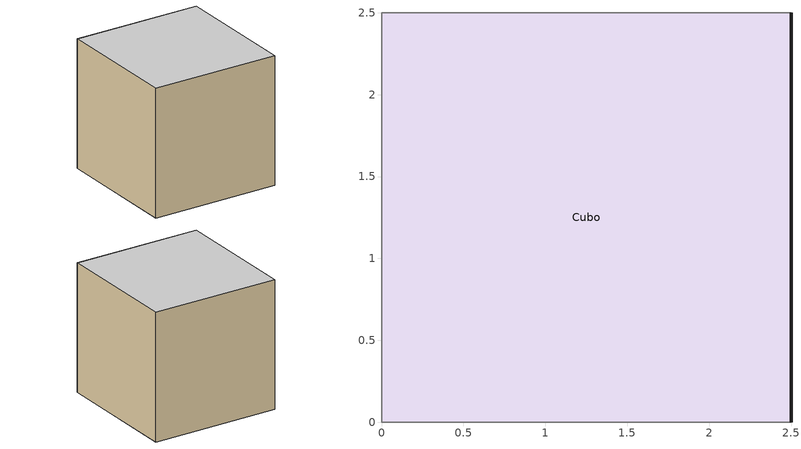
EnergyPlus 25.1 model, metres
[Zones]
Cubo
 floor adiabatic (No_mass): 0,0 0,2.5 2.5,2.5 2.5,0 z0
 wall outside (10cmCADa0.3): 2.5,0 2.5,2.5 z0:2.5
 wall adiabatic (No_mass): 2.5,2.5 0,2.5 0,0 2.5,0 z0:2.5
 ceiling adiabatic (No_mass): 2.5,0 2.5,2.5 0,2.5 0,0 z2.5
[Building]
Building 1: North Axis {deg}=-0; Minimum Number of Warmup Days=25
[Site:Location]
Temixco: Latitude {deg}=18.85; Longitude {deg}=-99.14; Time Zone {hr}=-6; Elevation {m}=1280; Keep Site Location Information=No
[Material] Roughness=MediumSmooth; Thickness {m}=0.1; Thermal Absorptance=0.0001; Solar Absorptance=0.3; Visible Absorptance=0.3
Name | Conductivity {W/m-K} | Density {kg/m3} | Specific Heat {J/kg-K}
10cmCADa0.3 | 1.74 | 2300 | 1000
10cmEPS | 0.035 | 25 | 1400
[Material:NoMass]
No_mass: Roughness=MediumSmooth; Thermal Resistance {m2-K/W}=0.001; Thermal Absorptance=0.0001; Solar Absorptance=0.7; Visible Absorptance=0.7
[Construction]
10cmCADa0.3: 10cmEPS
No_mass: No_mass
[HeatBalanceSettings:ConductionFiniteDifference]
Difference Scheme=FullyImplicitFirstOrder; Space Discretization Constant=1; Relaxation Factor=1; Inside Face Surface Temperature Convergence Criteria=0.002
[Space]
S_Cubo: Zone=Cubo
[Zone]
Cubo: Multiplier=1; Part of Total Floor Area=Yes
